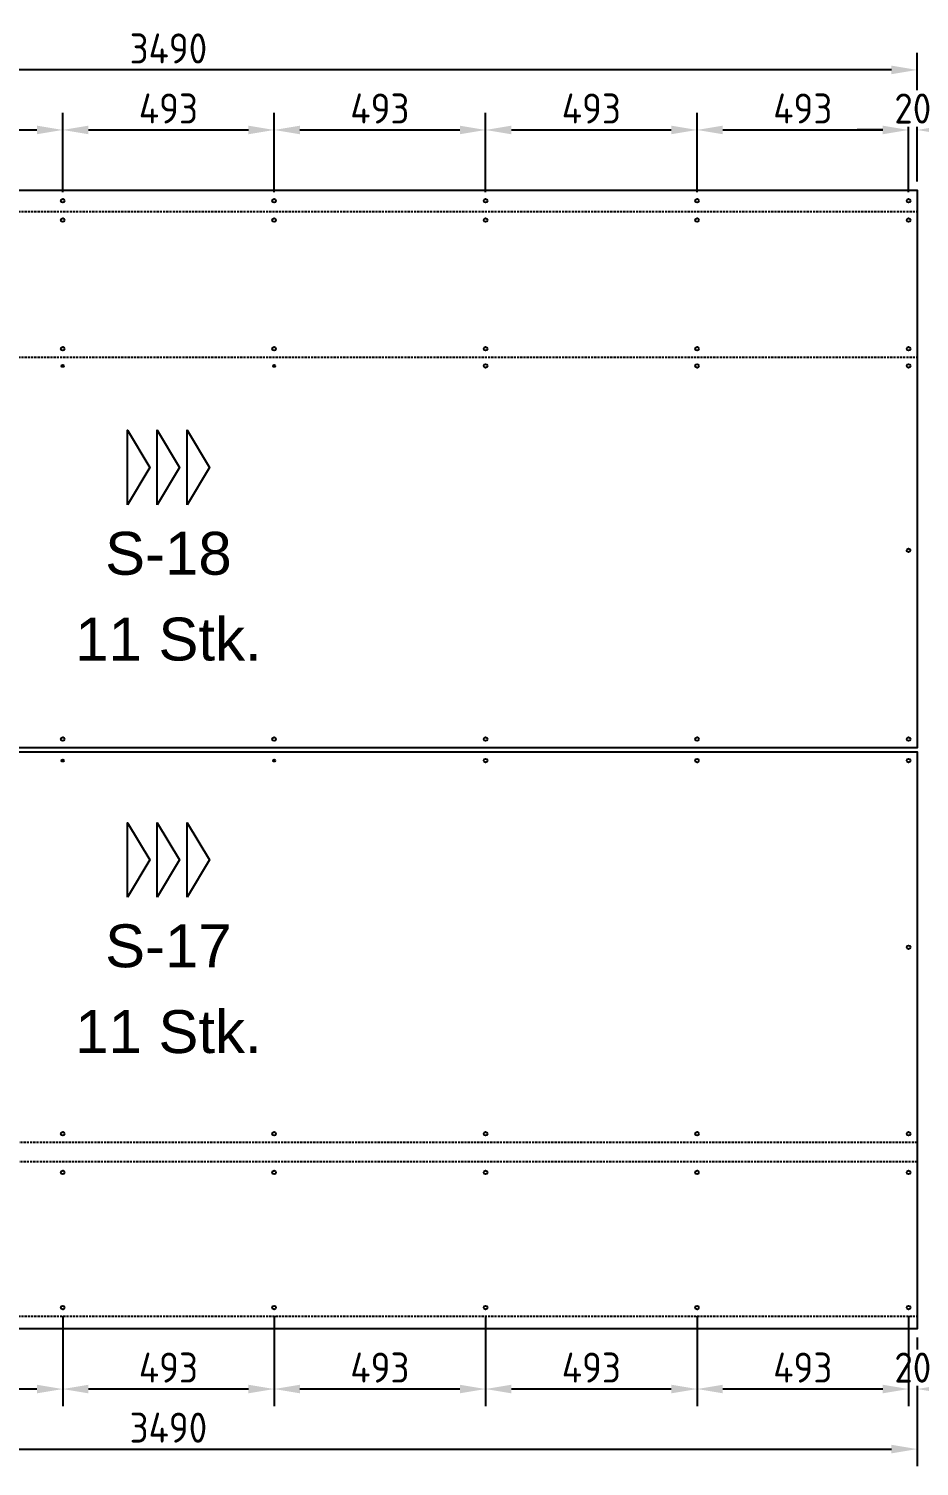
# Model space of a CAD drawing. Header units: millimetres. Extents: x 3800000 to 6300000, y 450000 to 1350000.
# Drawn here: x 5485925 to 5488000, y 1207945 to 1211296 of the extents above; entities that cross this region are included whole.
import ezdxf

# ---------------------------------------------------------------- set-up
doc = ezdxf.new("R2010")
doc.units = ezdxf.units.MM
doc.linetypes.add('Strichliert 5_2.5mm', pattern=[7.5, 5, -2.5])
for name, color, linetype, true_color in [('ANSICHT Paneel Verlegerichtung', 1, 'Continuous', 0xff0000), ('Bohr', 3, 'Continuous', 0x00ff00), ('FERTIGUNG 02 Bemassung Bohrung', 1, 'Continuous', 0xff0000), ('FERTIGUNG 02 Bemassung Geometrie', 212, 'Continuous', 0xcc00cc), ('FERTIGUNG 04 Fräsung Ansichtseite 90°', 1, 'Strichliert 5_2.5mm', 0xff0000), ('FERTIGUNG 04 Fräsung Rückseite 135°', 5, 'Strichliert 5_2.5mm', 0x0000ff), ('FERTIGUNG 04 Fräsung Rückseite 90°', 4, 'Strichliert 5_2.5mm', 0x00ffff), ('Outside', 2, 'Continuous', 0xffff00), ('TXT', 7, 'Continuous', 0xffffff)]:
    doc.layers.add(name, color=color, linetype=linetype, true_color=true_color)
doc.styles.add('Arial Regular', font='arial.ttf')
doc.styles.add('ICC_M1_20', font='')
doc.styles.get('ICC_M1_20').set_extended_font_data('isocp2')
doc.dimstyles.new('ICC_M1_20', dxfattribs={"dimscale": 20, "dimtxt": 3.5, "dimasz": 3, "dimexe": 2, "dimexo": 1, "dimgap": 0.75, "dimtad": 1, "dimtoh": 1, "dimdec": 0, "dimzin": 4, "dimdsep": 46, "dimtxsty": 'ICC_M1_20', "dimcen": 2, "dimadec": 0, "dimazin": 1, "dimtfac": 1, "dimtdec": 4, "dimtix": 1, "dimtofl": 0, "dimtmove": 1, "dimatfit": 3, "dimfxl": 10, "dimfxlon": 1, "dimtfill": 1, "dimtfillclr": 256, "dimtolj": 1, "dimtzin": 1, "dimarcsym": 0})

# ---------------------------------------------------------------- blocks, each defined once
blk = doc.blocks.new('*D74')
at = {"layer": 'Defpoints', "color": 0}
for p in [(5484505, 1211200), (5484505, 1210920), (5487995, 1210920)]:
    blk.add_point(p, dxfattribs=at)
at = {"layer": 'FERTIGUNG 02 Bemassung Geometrie', "color": 0, "lineweight": -2}
for p, q in [((5484505, 1211000), (5484505, 1211240)), ((5487995, 1211000), (5487995, 1211240)), ((5487935, 1211200), (5484565, 1211200))]:
    blk.add_line(p, q, dxfattribs=at)
at = {"layer": 'FERTIGUNG 02 Bemassung Geometrie', "color": 0}
for points in [[(5484565, 1211210), (5484565, 1211190), (5484505, 1211200)], [(5487935, 1211190), (5487935, 1211210), (5487995, 1211200)]]:
    blk.add_solid(points, dxfattribs=at)
at = {"layer": 'FERTIGUNG 02 Bemassung Geometrie', "color": 0, "insert": (5486250, 1211250), "char_height": 70, "attachment_point": 5, "style": 'ICC_M1_20', "bg_fill": 3, "box_fill_scale": 1.1, "bg_fill_color": 9, "bg_fill_true_color": 13158600, "bg_fill_transparency": 0}
blk.add_mtext('\\A1;3490', dxfattribs=at)
blk = doc.blocks.new('*D78')
at = {"layer": 'Defpoints', "color": 0}
for p in [(5486003.6, 1211060), (5485510.7, 1210895), (5486003.6, 1210895)]:
    blk.add_point(p, dxfattribs=at)
at = {"layer": 'FERTIGUNG 02 Bemassung Bohrung', "color": 0, "lineweight": -2}
for p, q in [((5485510.7, 1210915), (5485510.7, 1211100)), ((5486003.6, 1210915), (5486003.6, 1211100)), ((5485570.7, 1211060), (5485943.6, 1211060))]:
    blk.add_line(p, q, dxfattribs=at)
at = {"layer": 'FERTIGUNG 02 Bemassung Bohrung', "color": 0}
for points in [[(5485570.7, 1211070), (5485570.7, 1211050), (5485510.7, 1211060)], [(5485943.6, 1211050), (5485943.6, 1211070), (5486003.6, 1211060)]]:
    blk.add_solid(points, dxfattribs=at)
at = {"layer": 'FERTIGUNG 02 Bemassung Bohrung', "color": 0, "insert": (5485757.1, 1211110), "char_height": 70, "attachment_point": 5, "style": 'ICC_M1_20', "bg_fill": 3, "box_fill_scale": 1.1, "bg_fill_color": 9, "bg_fill_true_color": 13158600, "bg_fill_transparency": 0}
blk.add_mtext('\\A1;493', dxfattribs=at)
blk = doc.blocks.new('*D79')
at = {"layer": 'Defpoints', "color": 0}
for p in [(5486496.4, 1211060), (5486003.6, 1210895), (5486496.4, 1210895)]:
    blk.add_point(p, dxfattribs=at)
at = {"layer": 'FERTIGUNG 02 Bemassung Bohrung', "color": 0, "lineweight": -2}
for p, q in [((5486003.6, 1210915), (5486003.6, 1211100)), ((5486496.4, 1210915), (5486496.4, 1211100)), ((5486063.6, 1211060), (5486436.4, 1211060))]:
    blk.add_line(p, q, dxfattribs=at)
at = {"layer": 'FERTIGUNG 02 Bemassung Bohrung', "color": 0}
for points in [[(5486063.6, 1211070), (5486063.6, 1211050), (5486003.6, 1211060)], [(5486436.4, 1211050), (5486436.4, 1211070), (5486496.4, 1211060)]]:
    blk.add_solid(points, dxfattribs=at)
at = {"layer": 'FERTIGUNG 02 Bemassung Bohrung', "color": 0, "insert": (5486250, 1211110), "char_height": 70, "attachment_point": 5, "style": 'ICC_M1_20', "bg_fill": 3, "box_fill_scale": 1.1, "bg_fill_color": 9, "bg_fill_true_color": 13158600, "bg_fill_transparency": 0}
blk.add_mtext('\\A1;493', dxfattribs=at)
blk = doc.blocks.new('*D80')
at = {"layer": 'Defpoints', "color": 0}
for p in [(5486989.3, 1211060), (5486496.4, 1210895), (5486989.3, 1210895)]:
    blk.add_point(p, dxfattribs=at)
at = {"layer": 'FERTIGUNG 02 Bemassung Bohrung', "color": 0, "lineweight": -2}
for p, q in [((5486496.4, 1210915), (5486496.4, 1211100)), ((5486989.3, 1210915), (5486989.3, 1211100)), ((5486556.4, 1211060), (5486929.3, 1211060))]:
    blk.add_line(p, q, dxfattribs=at)
at = {"layer": 'FERTIGUNG 02 Bemassung Bohrung', "color": 0}
for points in [[(5486556.4, 1211070), (5486556.4, 1211050), (5486496.4, 1211060)], [(5486929.3, 1211050), (5486929.3, 1211070), (5486989.3, 1211060)]]:
    blk.add_solid(points, dxfattribs=at)
at = {"layer": 'FERTIGUNG 02 Bemassung Bohrung', "color": 0, "insert": (5486742.9, 1211110), "char_height": 70, "attachment_point": 5, "style": 'ICC_M1_20', "bg_fill": 3, "box_fill_scale": 1.1, "bg_fill_color": 9, "bg_fill_true_color": 13158600, "bg_fill_transparency": 0}
blk.add_mtext('\\A1;493', dxfattribs=at)
blk = doc.blocks.new('*D81')
at = {"layer": 'Defpoints', "color": 0}
for p in [(5487482.1, 1211060), (5486989.3, 1210895), (5487482.1, 1210895)]:
    blk.add_point(p, dxfattribs=at)
at = {"layer": 'FERTIGUNG 02 Bemassung Bohrung', "color": 0, "lineweight": -2}
for p, q in [((5486989.3, 1210915), (5486989.3, 1211100)), ((5487482.1, 1210915), (5487482.1, 1211100)), ((5487049.3, 1211060), (5487422.1, 1211060))]:
    blk.add_line(p, q, dxfattribs=at)
at = {"layer": 'FERTIGUNG 02 Bemassung Bohrung', "color": 0}
for points in [[(5487049.3, 1211070), (5487049.3, 1211050), (5486989.3, 1211060)], [(5487422.1, 1211050), (5487422.1, 1211070), (5487482.1, 1211060)]]:
    blk.add_solid(points, dxfattribs=at)
at = {"layer": 'FERTIGUNG 02 Bemassung Bohrung', "color": 0, "insert": (5487235.7, 1211110), "char_height": 70, "attachment_point": 5, "style": 'ICC_M1_20', "bg_fill": 3, "box_fill_scale": 1.1, "bg_fill_color": 9, "bg_fill_true_color": 13158600, "bg_fill_transparency": 0}
blk.add_mtext('\\A1;493', dxfattribs=at)
blk = doc.blocks.new('*D82')
at = {"layer": 'Defpoints', "color": 0}
for p in [(5487975, 1211060), (5487482.1, 1210895), (5487975, 1210895)]:
    blk.add_point(p, dxfattribs=at)
at = {"layer": 'FERTIGUNG 02 Bemassung Bohrung', "color": 0, "lineweight": -2}
for p, q in [((5487482.1, 1210915), (5487482.1, 1211100)), ((5487975, 1210915), (5487975, 1211100)), ((5487542.1, 1211060), (5487915, 1211060))]:
    blk.add_line(p, q, dxfattribs=at)
at = {"layer": 'FERTIGUNG 02 Bemassung Bohrung', "color": 0}
for points in [[(5487542.1, 1211070), (5487542.1, 1211050), (5487482.1, 1211060)], [(5487915, 1211050), (5487915, 1211070), (5487975, 1211060)]]:
    blk.add_solid(points, dxfattribs=at)
at = {"layer": 'FERTIGUNG 02 Bemassung Bohrung', "color": 0, "insert": (5487728.6, 1211110), "char_height": 70, "attachment_point": 5, "style": 'ICC_M1_20', "bg_fill": 3, "box_fill_scale": 1.1, "bg_fill_color": 9, "bg_fill_true_color": 13158600, "bg_fill_transparency": 0}
blk.add_mtext('\\A1;493', dxfattribs=at)
blk = doc.blocks.new('*D83')
at = {"layer": 'Defpoints', "color": 0}
for p in [(5487975, 1210895), (5487995, 1210920)]:
    blk.add_point(p, dxfattribs=at)
at = {"layer": 'FERTIGUNG 02 Bemassung Bohrung', "color": 0, "lineweight": -2}
for p, q in [((5487975, 1210915), (5487975, 1211100)), ((5487995, 1210940), (5487995, 1211100)), ((5487915, 1211060), (5487855, 1211060)), ((5488055, 1211060), (5488115, 1211060))]:
    blk.add_line(p, q, dxfattribs=at)
at = {"layer": 'FERTIGUNG 02 Bemassung Bohrung', "color": 0}
for points in [[(5487915, 1211050), (5487915, 1211070), (5487975, 1211060)], [(5488055, 1211070), (5488055, 1211050), (5487995, 1211060)]]:
    blk.add_solid(points, dxfattribs=at)
at = {"layer": 'FERTIGUNG 02 Bemassung Bohrung', "color": 0, "insert": (5487985, 1211110), "char_height": 70, "attachment_point": 5, "style": 'ICC_M1_20', "bg_fill": 3, "box_fill_scale": 1.1, "bg_fill_color": 9, "bg_fill_true_color": 13158600, "bg_fill_transparency": 0}
blk.add_mtext('\\A1;20', dxfattribs=at)
at = {"layer": 'Defpoints', "color": 0}
blk.add_point((5487995, 1211060), dxfattribs=at)
blk = doc.blocks.new('*D84')
at = {"layer": 'Defpoints', "color": 0}
for p in [(5484505, 1208265), (5487995, 1208265), (5487995, 1207985)]:
    blk.add_point(p, dxfattribs=at)
at = {"layer": 'FERTIGUNG 02 Bemassung Geometrie', "color": 0, "lineweight": -2}
for p, q in [((5484505, 1208185), (5484505, 1207945)), ((5487995, 1208185), (5487995, 1207945)), ((5484565, 1207985), (5487935, 1207985))]:
    blk.add_line(p, q, dxfattribs=at)
at = {"layer": 'FERTIGUNG 02 Bemassung Geometrie', "color": 0}
for points in [[(5484565, 1207995), (5484565, 1207975), (5484505, 1207985)], [(5487935, 1207975), (5487935, 1207995), (5487995, 1207985)]]:
    blk.add_solid(points, dxfattribs=at)
at = {"layer": 'FERTIGUNG 02 Bemassung Geometrie', "color": 0, "insert": (5486250, 1208035), "char_height": 70, "attachment_point": 5, "style": 'ICC_M1_20', "bg_fill": 3, "box_fill_scale": 1.1, "bg_fill_color": 9, "bg_fill_true_color": 13158600, "bg_fill_transparency": 0}
blk.add_mtext('\\A1;3490', dxfattribs=at)
blk = doc.blocks.new('*D85')
at = {"layer": 'Defpoints', "color": 0}
for p in [(5487975, 1208315), (5487995, 1208265)]:
    blk.add_point(p, dxfattribs=at)
at = {"layer": 'FERTIGUNG 02 Bemassung Bohrung', "color": 0, "lineweight": -2}
for p, q in [((5487975, 1208295), (5487975, 1208085)), ((5487995, 1208245), (5487995, 1208085)), ((5487915, 1208125), (5487855, 1208125)), ((5488055, 1208125), (5488115, 1208125))]:
    blk.add_line(p, q, dxfattribs=at)
at = {"layer": 'FERTIGUNG 02 Bemassung Bohrung', "color": 0}
for points in [[(5487915, 1208115), (5487915, 1208135), (5487975, 1208125)], [(5488055, 1208135), (5488055, 1208115), (5487995, 1208125)]]:
    blk.add_solid(points, dxfattribs=at)
at = {"layer": 'FERTIGUNG 02 Bemassung Bohrung', "color": 0, "insert": (5487985, 1208175), "char_height": 70, "attachment_point": 5, "style": 'ICC_M1_20', "bg_fill": 3, "box_fill_scale": 1.1, "bg_fill_color": 9, "bg_fill_true_color": 13158600, "bg_fill_transparency": 0}
blk.add_mtext('\\A1;20', dxfattribs=at)
at = {"layer": 'Defpoints', "color": 0}
blk.add_point((5487975, 1208125), dxfattribs=at)
blk = doc.blocks.new('*D86')
at = {"layer": 'Defpoints', "color": 0}
for p in [(5487482.1, 1208315), (5487975, 1208315), (5487482.1, 1208125)]:
    blk.add_point(p, dxfattribs=at)
at = {"layer": 'FERTIGUNG 02 Bemassung Bohrung', "color": 0, "lineweight": -2}
for p, q in [((5487482.1, 1208295), (5487482.1, 1208085)), ((5487975, 1208295), (5487975, 1208085)), ((5487915, 1208125), (5487542.1, 1208125))]:
    blk.add_line(p, q, dxfattribs=at)
at = {"layer": 'FERTIGUNG 02 Bemassung Bohrung', "color": 0}
for points in [[(5487542.1, 1208135), (5487542.1, 1208115), (5487482.1, 1208125)], [(5487915, 1208115), (5487915, 1208135), (5487975, 1208125)]]:
    blk.add_solid(points, dxfattribs=at)
at = {"layer": 'FERTIGUNG 02 Bemassung Bohrung', "color": 0, "insert": (5487728.6, 1208175), "char_height": 70, "attachment_point": 5, "style": 'ICC_M1_20', "bg_fill": 3, "box_fill_scale": 1.1, "bg_fill_color": 9, "bg_fill_true_color": 13158600, "bg_fill_transparency": 0}
blk.add_mtext('\\A1;493', dxfattribs=at)
blk = doc.blocks.new('*D87')
at = {"layer": 'Defpoints', "color": 0}
for p in [(5486989.3, 1208315), (5487482.1, 1208315), (5486989.3, 1208125)]:
    blk.add_point(p, dxfattribs=at)
at = {"layer": 'FERTIGUNG 02 Bemassung Bohrung', "color": 0, "lineweight": -2}
for p, q in [((5486989.3, 1208295), (5486989.3, 1208085)), ((5487482.1, 1208295), (5487482.1, 1208085)), ((5487422.1, 1208125), (5487049.3, 1208125))]:
    blk.add_line(p, q, dxfattribs=at)
at = {"layer": 'FERTIGUNG 02 Bemassung Bohrung', "color": 0}
for points in [[(5487049.3, 1208135), (5487049.3, 1208115), (5486989.3, 1208125)], [(5487422.1, 1208115), (5487422.1, 1208135), (5487482.1, 1208125)]]:
    blk.add_solid(points, dxfattribs=at)
at = {"layer": 'FERTIGUNG 02 Bemassung Bohrung', "color": 0, "insert": (5487235.7, 1208175), "char_height": 70, "attachment_point": 5, "style": 'ICC_M1_20', "bg_fill": 3, "box_fill_scale": 1.1, "bg_fill_color": 9, "bg_fill_true_color": 13158600, "bg_fill_transparency": 0}
blk.add_mtext('\\A1;493', dxfattribs=at)
blk = doc.blocks.new('*D88')
at = {"layer": 'Defpoints', "color": 0}
for p in [(5486496.4, 1208315), (5486989.3, 1208315), (5486496.4, 1208125)]:
    blk.add_point(p, dxfattribs=at)
at = {"layer": 'FERTIGUNG 02 Bemassung Bohrung', "color": 0, "lineweight": -2}
for p, q in [((5486496.4, 1208295), (5486496.4, 1208085)), ((5486989.3, 1208295), (5486989.3, 1208085)), ((5486929.3, 1208125), (5486556.4, 1208125))]:
    blk.add_line(p, q, dxfattribs=at)
at = {"layer": 'FERTIGUNG 02 Bemassung Bohrung', "color": 0}
for points in [[(5486556.4, 1208135), (5486556.4, 1208115), (5486496.4, 1208125)], [(5486929.3, 1208115), (5486929.3, 1208135), (5486989.3, 1208125)]]:
    blk.add_solid(points, dxfattribs=at)
at = {"layer": 'FERTIGUNG 02 Bemassung Bohrung', "color": 0, "insert": (5486742.9, 1208175), "char_height": 70, "attachment_point": 5, "style": 'ICC_M1_20', "bg_fill": 3, "box_fill_scale": 1.1, "bg_fill_color": 9, "bg_fill_true_color": 13158600, "bg_fill_transparency": 0}
blk.add_mtext('\\A1;493', dxfattribs=at)
blk = doc.blocks.new('*D89')
at = {"layer": 'Defpoints', "color": 0}
for p in [(5486003.6, 1208315), (5486496.4, 1208315), (5486003.6, 1208125)]:
    blk.add_point(p, dxfattribs=at)
at = {"layer": 'FERTIGUNG 02 Bemassung Bohrung', "color": 0, "lineweight": -2}
for p, q in [((5486003.6, 1208295), (5486003.6, 1208085)), ((5486496.4, 1208295), (5486496.4, 1208085)), ((5486436.4, 1208125), (5486063.6, 1208125))]:
    blk.add_line(p, q, dxfattribs=at)
at = {"layer": 'FERTIGUNG 02 Bemassung Bohrung', "color": 0}
for points in [[(5486063.6, 1208135), (5486063.6, 1208115), (5486003.6, 1208125)], [(5486436.4, 1208115), (5486436.4, 1208135), (5486496.4, 1208125)]]:
    blk.add_solid(points, dxfattribs=at)
at = {"layer": 'FERTIGUNG 02 Bemassung Bohrung', "color": 0, "insert": (5486250, 1208175), "char_height": 70, "attachment_point": 5, "style": 'ICC_M1_20', "bg_fill": 3, "box_fill_scale": 1.1, "bg_fill_color": 9, "bg_fill_true_color": 13158600, "bg_fill_transparency": 0}
blk.add_mtext('\\A1;493', dxfattribs=at)
blk = doc.blocks.new('*D90')
at = {"layer": 'Defpoints', "color": 0}
for p in [(5485510.7, 1208315), (5486003.6, 1208315), (5485510.7, 1208125)]:
    blk.add_point(p, dxfattribs=at)
at = {"layer": 'FERTIGUNG 02 Bemassung Bohrung', "color": 0, "lineweight": -2}
for p, q in [((5485510.7, 1208295), (5485510.7, 1208085)), ((5486003.6, 1208295), (5486003.6, 1208085)), ((5485943.6, 1208125), (5485570.7, 1208125))]:
    blk.add_line(p, q, dxfattribs=at)
at = {"layer": 'FERTIGUNG 02 Bemassung Bohrung', "color": 0}
for points in [[(5485570.7, 1208135), (5485570.7, 1208115), (5485510.7, 1208125)], [(5485943.6, 1208115), (5485943.6, 1208135), (5486003.6, 1208125)]]:
    blk.add_solid(points, dxfattribs=at)
at = {"layer": 'FERTIGUNG 02 Bemassung Bohrung', "color": 0, "insert": (5485757.1, 1208175), "char_height": 70, "attachment_point": 5, "style": 'ICC_M1_20', "bg_fill": 3, "box_fill_scale": 1.1, "bg_fill_color": 9, "bg_fill_true_color": 13158600, "bg_fill_transparency": 0}
blk.add_mtext('\\A1;493', dxfattribs=at)

msp = doc.modelspace()

# ---------------------------------------------------------------- linework, layer by layer
at = {"layer": 'ANSICHT Paneel Verlegerichtung'}
for points in [[(5486154.5, 1210186.5), (5486154.5, 1210360), (5486206.6, 1210273.3)], [(5486224, 1210186.5), (5486224, 1210360), (5486276, 1210273.3)], [(5486293.4, 1210186.5), (5486293.4, 1210360), (5486345.5, 1210273.3)], [(5486154.5, 1209271.5), (5486154.5, 1209445), (5486206.6, 1209358.3)], [(5486224, 1209271.5), (5486224, 1209445), (5486276, 1209358.3)], [(5486293.4, 1209271.5), (5486293.4, 1209445), (5486345.5, 1209358.3)]]:
    msp.add_lwpolyline(points, close=True, dxfattribs=at)
at = {"layer": 'Bohr', "linetype": 'ByBlock', "lineweight": -2}
for centre, radius in [((5486003.6, 1210895), 4.25), ((5486496.4, 1210895), 4.25), ((5486989.3, 1210895), 4.25), ((5487482.1, 1210895), 4.25), ((5487975, 1210895), 4.25), ((5486003.6, 1210850), 4.25), ((5486496.4, 1210850), 4.25), ((5486989.3, 1210850), 4.25), ((5487482.1, 1210850), 4.25), ((5487975, 1210850), 4.25), ((5486003.6, 1210550), 4.25), ((5486496.4, 1210550), 4.25), ((5486989.3, 1210550), 4.25), ((5487482.1, 1210550), 4.25), ((5487975, 1210550), 4.25), ((5486003.6, 1210510), 2.55), ((5486496.4, 1210510), 2.55), ((5486989.3, 1210510), 4.25), ((5487482.1, 1210510), 4.25), ((5487975, 1210510), 4.25), ((5487975, 1210080), 4.25), ((5486003.6, 1209640), 4.25), ((5486496.4, 1209640), 4.25), ((5486989.3, 1209640), 4.25), ((5487482.1, 1209640), 4.25), ((5487975, 1209640), 4.25), ((5486003.6, 1209590), 2.55), ((5486496.4, 1209590), 2.55), ((5486989.3, 1209590), 4.25), ((5487482.1, 1209590), 4.25), ((5487975, 1209590), 4.25), ((5487975, 1209155), 4.25), ((5486003.6, 1208720), 4.25), ((5486496.4, 1208720), 4.25), ((5486989.3, 1208720), 4.25), ((5487482.1, 1208720), 4.25), ((5487975, 1208720), 4.25), ((5486003.6, 1208630), 4.25), ((5486496.4, 1208630), 4.25), ((5486989.3, 1208630), 4.25), ((5487482.1, 1208630), 4.25), ((5487975, 1208630), 4.25), ((5486003.6, 1208315), 4.25), ((5486496.4, 1208315), 4.25), ((5486989.3, 1208315), 4.25), ((5487482.1, 1208315), 4.25), ((5487975, 1208315), 4.25)]:
    msp.add_circle(centre, radius, dxfattribs=at)
at = {"layer": 'FERTIGUNG 04 Fräsung Ansichtseite 90°'}
msp.add_line((5487995, 1208655), (5484505, 1208655), dxfattribs=at)
at = {"layer": 'FERTIGUNG 04 Fräsung Rückseite 135°'}
msp.add_line((5484505, 1210530), (5487995, 1210530), dxfattribs=at)
at = {"layer": 'FERTIGUNG 04 Fräsung Rückseite 90°'}
for p, q in [((5484505, 1210870), (5487995, 1210870)), ((5487995, 1208700), (5484505, 1208700)), ((5484505, 1208295), (5487995, 1208295))]:
    msp.add_line(p, q, dxfattribs=at)
at = {"layer": 'Outside', "linetype": 'ByBlock', "lineweight": -2}
for points in [[(5484505, 1210920), (5487995, 1210920), (5487995, 1209620), (5484505, 1209620)], [(5484505, 1209610), (5487995, 1209610), (5487995, 1208265), (5484505, 1208265)]]:
    msp.add_lwpolyline(points, close=True, dxfattribs=at)

# ---------------------------------------------------------------- texts
at = {"layer": 'TXT', "char_height": 100, "attachment_point": 5, "style": 'Arial Regular'}
for s, insert, width in [('S-18', (5486250, 1210072.5), 764.13), ('11 Stk.', (5486250, 1209872.5), 1011.957), ('S-17', (5486250, 1209157.5), 763.043), ('11 Stk.', (5486250, 1208957.5), 1011.957)]:
    msp.add_mtext(s, dxfattribs=dict(at, insert=insert, width=width))

# ---------------------------------------------------------------- next in the draw order: dimensions: what is measured, and where the dimension line sits
at = {"layer": 'FERTIGUNG 02 Bemassung Geometrie'}
for base, p1, p2, picture, middle in [((5484505, 1211200), (5487995, 1210920), (5484505, 1210920), '*D74', (5486250, 1211250)), ((5487995, 1207985), (5484505, 1208265), (5487995, 1208265), '*D84', (5486250, 1208035))]:
    dim = msp.add_linear_dim(base=base, p1=p1, p2=p2, text='3490', dimstyle='ICC_M1_20', override={"dimscale": 20, "dimtih": 0, "dimtoh": 0, "dimlfac": 1, "dimzin": 1, "dimsah": 0, "dimtzin": 4}, dxfattribs=at)
    dim.commit()
    dim.dimension.update_dxf_attribs({"geometry": picture, "text_midpoint": middle})

# ---------------------------------------------------------------- next in the draw order: dimensions: what is measured, and where the dimension line sits
at = {"layer": 'FERTIGUNG 02 Bemassung Bohrung'}
for base, p1, p2, text, picture, middle in [((5486003.6, 1211060), (5485510.7, 1210895), (5486003.6, 1210895), '493', '*D78', (5485757.1, 1211110)), ((5487975, 1208125), (5487995, 1208265), (5487975, 1208315), '20', '*D85', (5487985, 1208175))]:
    dim = msp.add_linear_dim(base=base, p1=p1, p2=p2, text=text, dimstyle='ICC_M1_20', override={"dimscale": 20, "dimtih": 0, "dimtoh": 0, "dimlfac": 1, "dimzin": 1, "dimsah": 0, "dimtzin": 4}, dxfattribs=at)
    dim.commit()
    dim.dimension.update_dxf_attribs({"geometry": picture, "text_midpoint": middle})

# ---------------------------------------------------------------- next in the draw order: dimensions: what is measured, and where the dimension line sits
for base, p1, p2, picture, middle in [((5486496.4, 1211060), (5486003.6, 1210895), (5486496.4, 1210895), '*D79', (5486250, 1211110)), ((5487482.1, 1208125), (5487975, 1208315), (5487482.1, 1208315), '*D86', (5487728.6, 1208175))]:
    dim = msp.add_linear_dim(base=base, p1=p1, p2=p2, text='493', dimstyle='ICC_M1_20', override={"dimscale": 20, "dimtih": 0, "dimtoh": 0, "dimlfac": 1, "dimzin": 1, "dimsah": 0, "dimtzin": 4}, dxfattribs=at)
    dim.commit()
    dim.dimension.update_dxf_attribs({"geometry": picture, "text_midpoint": middle})

# ---------------------------------------------------------------- next in the draw order: dimensions: what is measured, and where the dimension line sits
for base, p1, p2, picture, middle in [((5486989.3, 1211060), (5486496.4, 1210895), (5486989.3, 1210895), '*D80', (5486742.9, 1211110)), ((5486989.3, 1208125), (5487482.1, 1208315), (5486989.3, 1208315), '*D87', (5487235.7, 1208175))]:
    dim = msp.add_linear_dim(base=base, p1=p1, p2=p2, text='493', dimstyle='ICC_M1_20', override={"dimscale": 20, "dimtih": 0, "dimtoh": 0, "dimlfac": 1, "dimzin": 1, "dimsah": 0, "dimtzin": 4}, dxfattribs=at)
    dim.commit()
    dim.dimension.update_dxf_attribs({"geometry": picture, "text_midpoint": middle})

# ---------------------------------------------------------------- next in the draw order: dimensions: what is measured, and where the dimension line sits
for base, p1, p2, picture, middle in [((5487482.1, 1211060), (5486989.3, 1210895), (5487482.1, 1210895), '*D81', (5487235.7, 1211110)), ((5486496.4, 1208125), (5486989.3, 1208315), (5486496.4, 1208315), '*D88', (5486742.9, 1208175))]:
    dim = msp.add_linear_dim(base=base, p1=p1, p2=p2, text='493', dimstyle='ICC_M1_20', override={"dimscale": 20, "dimtih": 0, "dimtoh": 0, "dimlfac": 1, "dimzin": 1, "dimsah": 0, "dimtzin": 4}, dxfattribs=at)
    dim.commit()
    dim.dimension.update_dxf_attribs({"geometry": picture, "text_midpoint": middle})

# ---------------------------------------------------------------- next in the draw order: dimensions: what is measured, and where the dimension line sits
for base, p1, p2, picture, middle in [((5487975, 1211060), (5487482.1, 1210895), (5487975, 1210895), '*D82', (5487728.6, 1211110)), ((5486003.6, 1208125), (5486496.4, 1208315), (5486003.6, 1208315), '*D89', (5486250, 1208175))]:
    dim = msp.add_linear_dim(base=base, p1=p1, p2=p2, text='493', dimstyle='ICC_M1_20', override={"dimscale": 20, "dimtih": 0, "dimtoh": 0, "dimlfac": 1, "dimzin": 1, "dimsah": 0, "dimtzin": 4}, dxfattribs=at)
    dim.commit()
    dim.dimension.update_dxf_attribs({"geometry": picture, "text_midpoint": middle})

# ---------------------------------------------------------------- next in the draw order: dimensions: what is measured, and where the dimension line sits
for base, p1, p2, text, picture, middle in [((5487995, 1211060), (5487975, 1210895), (5487995, 1210920), '20', '*D83', (5487985, 1211110)), ((5485510.7, 1208125), (5486003.6, 1208315), (5485510.7, 1208315), '493', '*D90', (5485757.1, 1208175))]:
    dim = msp.add_linear_dim(base=base, p1=p1, p2=p2, text=text, dimstyle='ICC_M1_20', override={"dimscale": 20, "dimtih": 0, "dimtoh": 0, "dimlfac": 1, "dimzin": 1, "dimsah": 0, "dimtzin": 4}, dxfattribs=at)
    dim.commit()
    dim.dimension.update_dxf_attribs({"geometry": picture, "text_midpoint": middle})

doc.saveas('drawing.dxf')
